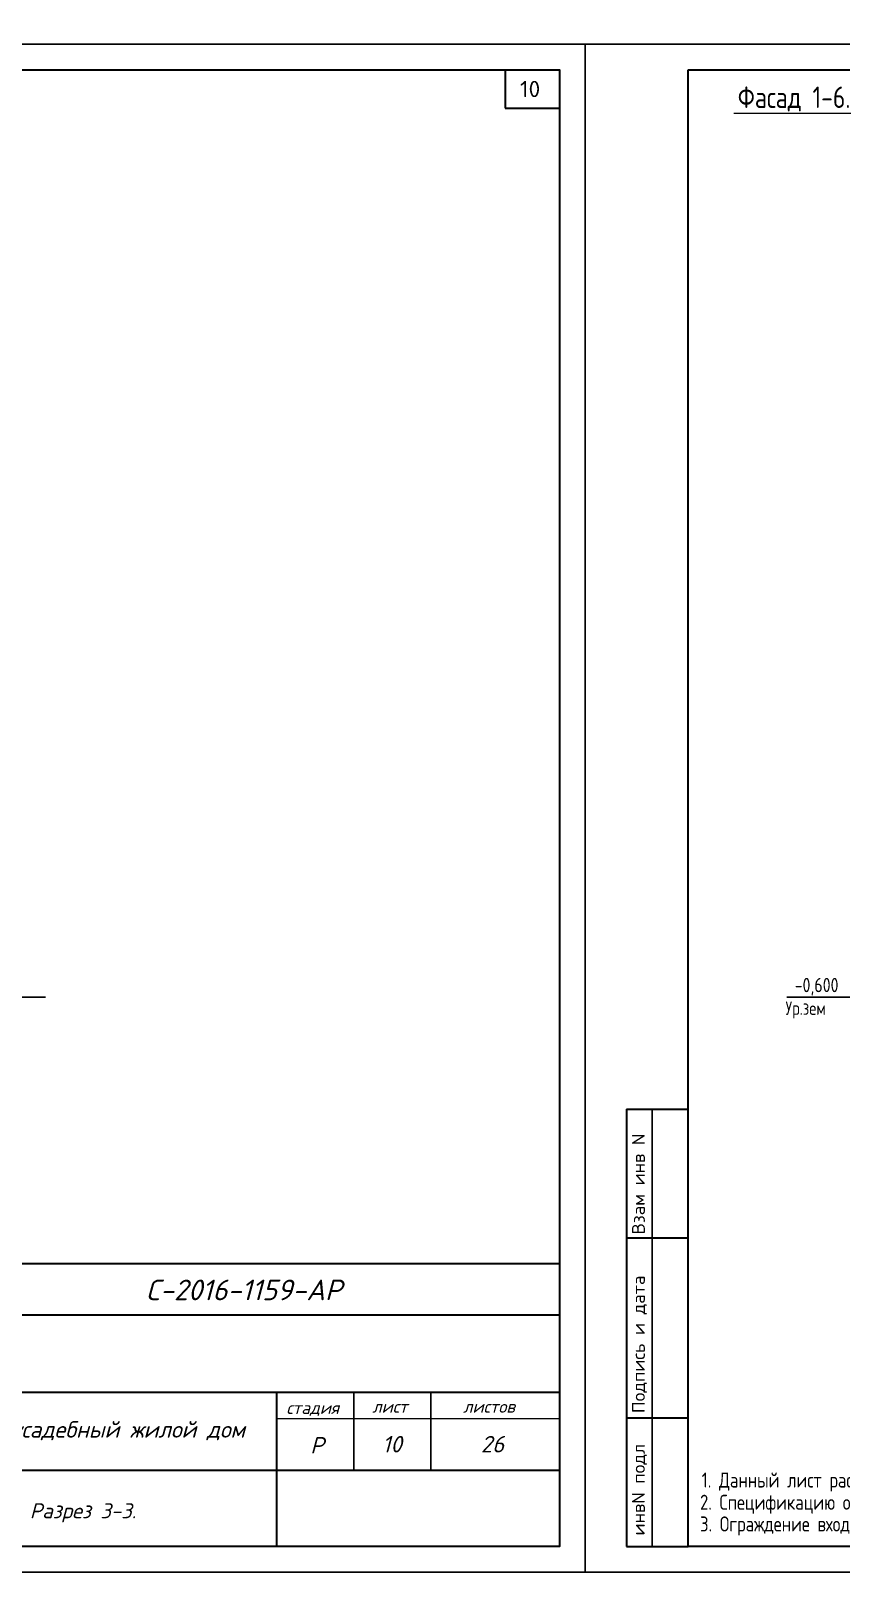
# Model space of a CAD drawing. Extents: x -12289450 to -10763036, y -7834513 to -6150123.
# Drawn here: x -11184059 to -11172718, y -7715920 to -7694349 of the extents above; entities that cross this region are included whole.
import ezdxf
from ezdxf.enums import TextEntityAlignment as Align

# ---------------------------------------------------------------- set-up
doc = ezdxf.new("R2010")
doc.units = 0
doc.header["$LTSCALE"] = 25
for name, color, linetype in [('003-ТЕКСТ', 7, 'Continuous'), ('Annotation - Text', 7, 'Continuous'), ('ArchiCAD', 7, 'Continuous'), ('EEE', 7, 'Continuous'), ('kassa', 7, 'Continuous'), ('Новое', 51, 'Continuous'), ('Примечания', 7, 'Continuous')]:
    doc.layers.add(name, color=color, linetype=linetype)
doc.styles.add('gismo', font='isocpeui.ttf')
doc.styles.add('GOST 2.304', font='cs_gost2304.shx')
doc.styles.add('SIMP701', font='simplex701.shx')
doc.styles.get("Standard").update_dxf_attribs({"font": 'arial.ttf'})

msp = doc.modelspace()

# ---------------------------------------------------------------- linework, layer by layer
at = {"layer": 'ArchiCAD', "color": 7, "linetype": 'Continuous', "lineweight": 35}
for p, q in [((-11175722.8, -7709440), (-11174858.8, -7709440)), ((-11175722.8, -7709440), (-11175722.8, -7715559.9)), ((-11175722.8, -7711239.9), (-11174858.9, -7711239.9)), ((-11189978.7, -7711599.9), (-11176658.9, -7711599.9)), ((-11185298.7, -7712319.9), (-11176658.9, -7712319.9)), ((-11189978.7, -7713399.9), (-11176658.9, -7713399.9)), ((-11180618.8, -7713399.9), (-11180618.8, -7715559.9)), ((-11175722.8, -7713759.9), (-11174858.9, -7713759.9)), ((-11185298.7, -7714491.3), (-11176658.9, -7714491.3)), ((-11175722.8, -7715559.9), (-11174858.9, -7715559.9))]:
    msp.add_line(p, q, dxfattribs=at)
for points in [[(-11205098.7, -7694896.2), (-11176658.9, -7694896.2), (-11176658.9, -7715560.1), (-11205098.7, -7715560.1)], [(-11174858.9, -7694896.2), (-11146419, -7694896.2), (-11146419, -7715560.1), (-11174858.9, -7715560.1)], [(-11176658.9, -7715559.9), (-11189978.7, -7715559.9), (-11189978.7, -7711599.9), (-11176658.9, -7711599.9), (-11176658.9, -7715559.9)]]:
    msp.add_lwpolyline(points, close=True, dxfattribs=at)
at = {"layer": 'ArchiCAD', "color": 7, "linetype": 'Continuous', "lineweight": 35, "extrusion": (1, 0, 0), "elevation": -11177420.7}
msp.add_lwpolyline([(-7694896.2, 0), (-7695429.4, 0)], dxfattribs=at)
at = {"layer": 'ArchiCAD', "color": 7, "linetype": 'Continuous', "lineweight": 35, "extrusion": (0, 1, 0), "elevation": -7695429.4}
msp.add_lwpolyline([(11177420.7, 0), (11176658.9, 0)], dxfattribs=at)
at = {"layer": 'EEE', "lineweight": 15}
msp.add_line((-11174219.3, -7695500.8), (-11171840.2, -7695500.8), dxfattribs=at)
at = {"layer": 'kassa', "lineweight": 15}
msp.add_line((-11180618.8, -7713771.3), (-11176658.9, -7713771.3), dxfattribs=at)
at = {"layer": 'Новое', "color": 7, "linetype": 'Continuous'}
for p, q in [((-11175362.8, -7709440), (-11175362.8, -7715559.9)), ((-11179538.8, -7713399.9), (-11179538.8, -7714491.3)), ((-11178458.8, -7713399.9), (-11178458.8, -7714491.3))]:
    msp.add_line(p, q, dxfattribs=at)
for points in [[(-11204018.7, -7672261.3), (-11172518.9, -7672261.3), (-11172518.9, -7694536.2), (-11204018.7, -7694536.2)], [(-11204018.7, -7672261.3), (-11172518.9, -7672261.3), (-11172518.9, -7694536.2), (-11204018.7, -7694536.2)], [(-11206538.7, -7694536.2), (-11176298.9, -7694536.2), (-11176298.9, -7715920.1), (-11206538.7, -7715920.1)], [(-11206538.7, -7694536.2), (-11176298.9, -7694536.2), (-11176298.9, -7715920.1), (-11206538.7, -7715920.1)], [(-11176298.9, -7694536.2), (-11146059, -7694536.2), (-11146059, -7715920.1), (-11176298.9, -7715920.1)], [(-11176298.9, -7694536.2), (-11146059, -7694536.2), (-11146059, -7715920.1), (-11176298.9, -7715920.1)], [(-11176298.9, -7694536.2), (-11146059, -7694536.2), (-11146059, -7715920.1), (-11176298.9, -7715920.1)], [(-11176298.9, -7694536.2), (-11146059, -7694536.2), (-11146059, -7715920.1), (-11176298.9, -7715920.1)]]:
    msp.add_lwpolyline(points, close=True, dxfattribs=at)
at = {"layer": 'Примечания', "linetype": 'Continuous', "lineweight": 25, "ltscale": 75}
for p, q in [((-11184821.4, -7707870.7), (-11183853.9, -7707870.7)), ((-11172512.8, -7707870.7), (-11173480.3, -7707870.7))]:
    msp.add_line(p, q, dxfattribs=at)

# ---------------------------------------------------------------- texts
at = {"insert": (-11177211.8, -7695048.5), "char_height": 228.541, "width": 435.317, "attachment_point": 1}
msp.add_mtext('{\\Fsimplex|c0;10}', dxfattribs=at)
at = {"layer": '003-ТЕКСТ', "lineweight": 30, "style": 'SIMP701'}
for s, height, p in [('Взам инв N', 180, (-11175464.9, -7711193.5)), ('Подпись и дата', 179.997, (-11175465, -7713694.6)), ('инвN подл', 180, (-11175465, -7715406.7))]:
    msp.add_text(s, height=height, rotation=90, dxfattribs=at).set_placement(p)
at = {"layer": 'Annotation - Text', "color": 0, "lineweight": 25}
for s, height, style, p in [('Фасад 1-6.', 300, 'GOST 2.304', (-11174164.7, -7695428.4)), ('С-2016-1159-АР', 288.596, 'gismo', (-11182446.8, -7712114.5)), ('стадия', 173.16, 'gismo', (-11180482.2, -7713706.2)), ('лист', 173.16, 'gismo', (-11179281.4, -7713688.6)), ('листов', 173.16, 'gismo', (-11178010, -7713688.6)), ('Приусадебный жилой дом', 230.877, 'gismo', (-11184896.3, -7714037.7)), ('Р', 230.9, 'gismo', (-11180149, -7714260.2)), ('10', 230.88, 'gismo', (-11179141.1, -7714244.2)), ('26', 230.88, 'gismo', (-11177760.5, -7714244.2)), ('1. Данный лист рассматривать совместно с листами АР-1,2,3,4,5,6,7,9-16,18.', 210, 'GOST 2.304', (-11174669.8, -7714735.7)), ('Разрез 3-3.', 210, 'gismo', (-11184073.8, -7715165.9)), ('2. Спецификацию оконных проемов смотреть на листе АР-16.', 210, 'GOST 2.304', (-11174692.6, -7715046.3)), ('3. Ограждение входного крыльца и ограждение террасы смотреть на листе АР-18.', 210, 'GOST 2.304', (-11174692.6, -7715350.4))]:
    msp.add_text(s, height=height, dxfattribs=dict(at, style=style)).set_placement(p)
at = {"layer": 'Примечания', "linetype": 'Continuous', "lineweight": 25, "ltscale": 75, "style": 'GOST 2.304'}
msp.add_text('-0,600', height=200, dxfattribs=at).set_placement((-11173367.8, -7707803.2))
msp.add_text('Ур.зем', height=187.5, dxfattribs=at).set_placement((-11173496, -7707933.1), align=Align.TOP_LEFT)

doc.saveas('drawing.dxf')
